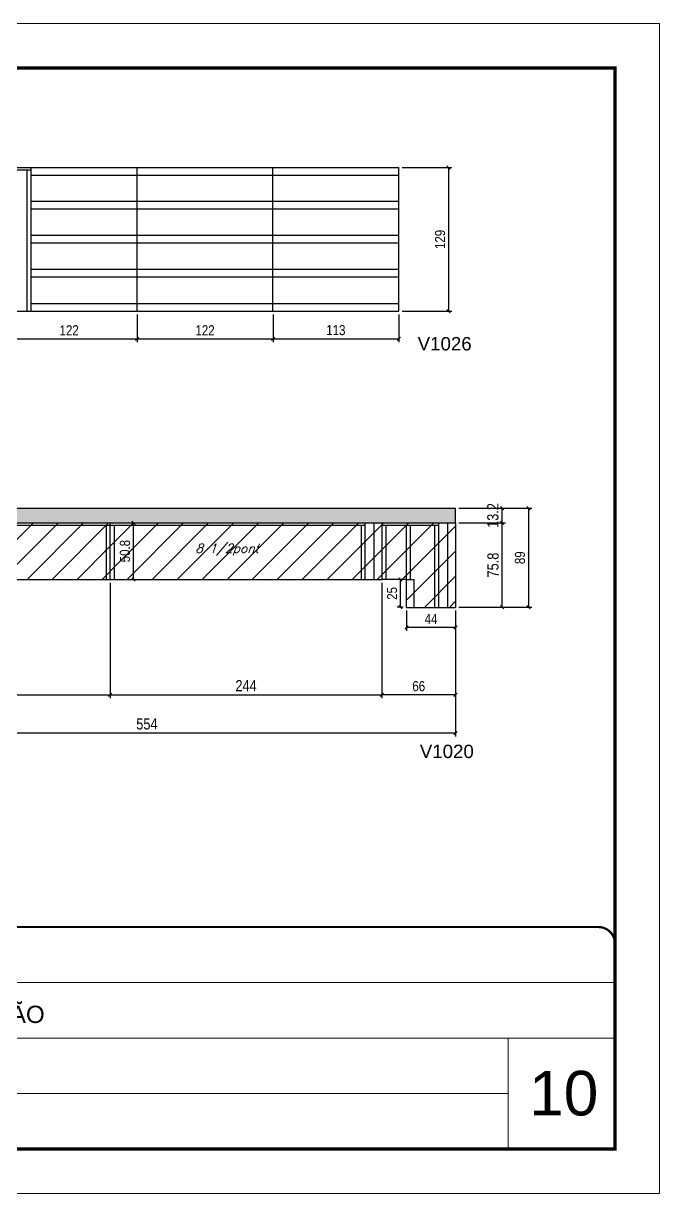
# Model space of a CAD drawing. Extents: x -20960 to -5926, y -2106 to 21915.
# Drawn here: x -9695 to -9123, y 18568 to 19618 of the extents above; entities that cross this region are included whole.
import ezdxf

# ---------------------------------------------------------------- set-up
doc = ezdxf.new("R2010")
doc.units = 0
doc.linetypes.add('CONTINUO', pattern=[0])
doc.linetypes.add('DASHED', pattern=[0.75, 0.5, -0.25])
for name, color, linetype in [('5', 5, 'Continuous'), ('COTA', 241, 'Continuous'), ('Painéis', 200, 'Continuous'), ('Reaproveitamento', 251, 'Continuous'), ('SARR_2.2x7', 40, 'Continuous'), ('SARR_3.5x7', 81, 'Continuous'), ('texto', 7, 'Continuous')]:
    doc.layers.add(name, color=color, linetype=linetype)
for name, color, linetype, lineweight in [('CARIMBO', 255, 'Continuous', 9), ('Folhas', 255, 'Continuous', 9), ('SARRAFO DE PRESSAO', 251, 'DASHED', 9)]:
    doc.layers.add(name, color=color, linetype=linetype, lineweight=lineweight)
doc.styles.add('ARIAL', font='arial.ttf')
doc.styles.add('COTA TECNICA', font='techl___.ttf', dxfattribs={"height": 10})
doc.styles.add('COTA TECNICA-50', font='techl___.ttf', dxfattribs={"height": 9})
doc.styles.add('Romans', font='romans.shx')
doc.styles.get("Standard").update_dxf_attribs({"font": 'arial.ttf'})
doc.dimstyles.new('COTA PAINEL-50', dxfattribs={"dimtxt": 9, "dimasz": 3, "dimexe": 3, "dimexo": 3, "dimgap": 3, "dimtad": 1, "dimdec": 1, "dimzin": 12, "dimdsep": 46, "dimtxsty": 'COTA TECNICA-50', "dimblk1": 'OBLIQUE', "dimblk2": 'OBLIQUE', "dimsah": 1, "dimcen": 0.9, "dimclrd": 4, "dimclre": 4, "dimclrt": 240, "dimadec": 1, "dimazin": 3, "dimtfac": 1, "dimtdec": 1, "dimtmove": 0, "dimatfit": 3, "dimfxl": 1, "dimtolj": 1, "dimtzin": 12, "dimarcsym": 0})
doc.dimstyles.new('PAINEL', dxfattribs={"dimtxt": 10, "dimasz": 3, "dimexe": 3, "dimexo": 3, "dimgap": 3, "dimtad": 1, "dimdec": 1, "dimzin": 12, "dimdsep": 46, "dimtxsty": 'COTA TECNICA', "dimblk1": 'OBLIQUE', "dimblk2": 'OBLIQUE', "dimsah": 1, "dimcen": 0.9, "dimclrd": 4, "dimclre": 4, "dimclrt": 240, "dimadec": 1, "dimazin": 3, "dimtfac": 1, "dimtdec": 1, "dimtmove": 0, "dimatfit": 3, "dimfxl": 1, "dimtolj": 1, "dimtzin": 12, "dimarcsym": 0})
pattern_1 = [(45, (-3214.81, 2.056), (-11.22532, 11.22532), [])]

# ---------------------------------------------------------------- blocks, each defined once
blk = doc.blocks.new('9999999999')
at = {"color": 30, "linetype": 'CONTINUO'}
for p, q in [((98564.6, 34379.6), (99584, 34379.6)), ((98564.6, 34329.8), (99488, 34329.8)), ((99584, 34329.8), (99488, 34329.8)), ((99488, 34329.8), (99488, 34230.2)), ((98564.6, 34280), (99488, 34280))]:
    blk.add_line(p, q, dxfattribs=at)
at = {"color": 30, "linetype": 'CONTINUO', "const_width": 2}
blk.add_lwpolyline([(99584, 34230.2), (99584, 34414.4, 0.414214), (99569, 34429.4), (98229, 34429.4, 0.414214), (98214, 34414.4), (98214, 34245.2, 0.414214), (98229, 34230.2), (99584, 34230.2)], format="xyb", dxfattribs=at)
at = {"layer": 'Folhas'}
blk.add_lwpolyline([(98139, 34190.2), (99624, 34190.2), (99624, 35240.2), (98139, 35240.2)], close=True, dxfattribs=at)
at = {"layer": 'Folhas', "color": 30, "const_width": 3}
blk.add_lwpolyline([(98214, 34230.2), (99584, 34230.2), (99584, 35200.2), (98214, 35200.2)], close=True, dxfattribs=at)
at = {"color": 7, "linetype": 'Continuous', "ltscale": 5, "style": 'ARIAL'}
blk.add_text('HOSPITAL ASSUNÇÃO', height=15.483, dxfattribs=at).set_placement((98837.7, 34343.3))
blk = doc.blocks.new('_Oblique')
at = {"color": 0, "linetype": 'ByBlock', "lineweight": -2}
blk.add_line((-0.5, -0.5), (0.5, 0.5), dxfattribs=at)
blk = doc.blocks.new('*D6578')
at = {"layer": 'COTA', "color": 4, "lineweight": -2, "ltscale": 25, "transparency": 16777216}
for p, q in [((-9860.6, 19116.3), (-9860.6, 19012.9)), ((-9616.6, 19116.3), (-9616.6, 19012.9)), ((-9860.6, 19015.9), (-9616.6, 19015.9))]:
    blk.add_line(p, q, dxfattribs=at)
at = {"layer": 'Defpoints', "color": 0, "ltscale": 25, "transparency": 16777216}
for p in [(-9860.6, 19119.3), (-9616.6, 19119.3), (-9616.6, 19015.9)]:
    blk.add_point(p, dxfattribs=at)
at = {"layer": 'COTA', "color": 4, "lineweight": -2, "ltscale": 25, "transparency": 16777216, "xscale": 3, "yscale": 3, "zscale": 3, "rotation": 180}
blk.add_blockref('_Oblique', (-9860.6, 19015.9), dxfattribs=at)
at = {"layer": 'COTA', "color": 4, "lineweight": -2, "ltscale": 25, "transparency": 16777216, "xscale": 3, "yscale": 3, "zscale": 3}
blk.add_blockref('_Oblique', (-9616.6, 19015.9), dxfattribs=at)
at = {"layer": 'COTA', "color": 240, "ltscale": 25, "transparency": 16777216, "insert": (-9725, 19024), "char_height": 10, "attachment_point": 5, "style": 'COTA TECNICA'}
blk.add_mtext('\\A1;244', dxfattribs=at)
blk = doc.blocks.new('*D6542')
at = {"layer": 'COTA', "color": 4, "lineweight": -2, "ltscale": 25, "transparency": 16777216}
for p, q in [((-9303.7, 19170.1), (-9261.9, 19170.1)), ((-9264.9, 19094.3), (-9264.9, 19170.1)), ((-9303.7, 19094.3), (-9261.9, 19094.3))]:
    blk.add_line(p, q, dxfattribs=at)
at = {"layer": 'Defpoints', "color": 0, "ltscale": 25, "transparency": 16777216}
for p in [(-9306.7, 19170.1), (-9264.9, 19170.1), (-9306.7, 19094.3)]:
    blk.add_point(p, dxfattribs=at)
at = {"layer": 'COTA', "color": 4, "lineweight": -2, "ltscale": 25, "transparency": 16777216, "xscale": 3, "yscale": 3, "zscale": 3}
for p, rotation in [((-9264.9, 19170.1), 90), ((-9264.9, 19094.3), 270)]:
    blk.add_blockref('_Oblique', p, dxfattribs=dict(at, rotation=rotation))
at = {"layer": 'COTA', "color": 240, "ltscale": 25, "transparency": 16777216, "insert": (-9273, 19132.2), "char_height": 10, "attachment_point": 5, "rotation": 90, "style": 'COTA TECNICA'}
blk.add_mtext('\\A1;75.8', dxfattribs=at)
blk = doc.blocks.new('*D6579')
at = {"layer": 'COTA', "color": 4, "lineweight": -2, "ltscale": 25, "transparency": 16777216}
for p, q in [((-9616.7, 19116.3), (-9616.7, 19012.9)), ((-9372.7, 19116.3), (-9372.7, 19012.9)), ((-9616.7, 19015.9), (-9372.7, 19015.9))]:
    blk.add_line(p, q, dxfattribs=at)
at = {"layer": 'Defpoints', "color": 0, "ltscale": 25, "transparency": 16777216}
for p in [(-9616.7, 19119.3), (-9372.7, 19119.3), (-9372.7, 19015.9)]:
    blk.add_point(p, dxfattribs=at)
at = {"layer": 'COTA', "color": 4, "lineweight": -2, "ltscale": 25, "transparency": 16777216, "xscale": 3, "yscale": 3, "zscale": 3, "rotation": 180}
blk.add_blockref('_Oblique', (-9616.7, 19015.9), dxfattribs=at)
at = {"layer": 'COTA', "color": 4, "lineweight": -2, "ltscale": 25, "transparency": 16777216, "xscale": 3, "yscale": 3, "zscale": 3}
blk.add_blockref('_Oblique', (-9372.7, 19015.9), dxfattribs=at)
at = {"layer": 'COTA', "color": 240, "ltscale": 25, "transparency": 16777216, "insert": (-9494.7, 19024), "char_height": 10, "attachment_point": 5, "style": 'COTA TECNICA'}
blk.add_mtext('\\A1;244', dxfattribs=at)
blk = doc.blocks.new('*D6580')
at = {"layer": 'COTA', "color": 4, "lineweight": -2, "ltscale": 25, "transparency": 16777216}
for p, q in [((-9860.6, 19116.3), (-9860.6, 18978.5)), ((-9306.7, 19091.3), (-9306.7, 18978.5)), ((-9306.7, 18981.5), (-9860.6, 18981.5))]:
    blk.add_line(p, q, dxfattribs=at)
at = {"layer": 'Defpoints', "color": 0, "ltscale": 25, "transparency": 16777216}
for p in [(-9860.6, 19119.3), (-9306.7, 19094.3), (-9860.6, 18981.5)]:
    blk.add_point(p, dxfattribs=at)
at = {"layer": 'COTA', "color": 4, "lineweight": -2, "ltscale": 25, "transparency": 16777216, "xscale": 3, "yscale": 3, "zscale": 3, "rotation": 180}
blk.add_blockref('_Oblique', (-9860.6, 18981.5), dxfattribs=at)
at = {"layer": 'COTA', "color": 4, "lineweight": -2, "ltscale": 25, "transparency": 16777216, "xscale": 3, "yscale": 3, "zscale": 3}
blk.add_blockref('_Oblique', (-9306.7, 18981.5), dxfattribs=at)
at = {"layer": 'COTA', "color": 240, "ltscale": 25, "transparency": 16777216, "insert": (-9583.7, 18989.6), "char_height": 10, "attachment_point": 5, "style": 'COTA TECNICA'}
blk.add_mtext('\\A1;554', dxfattribs=at)
blk = doc.blocks.new('*D6543')
at = {"layer": 'COTA', "color": 4, "lineweight": -2, "ltscale": 25, "transparency": 16777216}
for p, q in [((-9303.7, 19183.3), (-9261.9, 19183.3)), ((-9264.9, 19170.1), (-9264.9, 19183.3)), ((-9303.7, 19170.1), (-9261.9, 19170.1))]:
    blk.add_line(p, q, dxfattribs=at)
at = {"layer": 'Defpoints', "color": 0, "ltscale": 25, "transparency": 16777216}
for p in [(-9306.7, 19183.3), (-9264.9, 19183.3), (-9306.7, 19170.1)]:
    blk.add_point(p, dxfattribs=at)
at = {"layer": 'COTA', "color": 4, "lineweight": -2, "ltscale": 25, "transparency": 16777216, "xscale": 3, "yscale": 3, "zscale": 3}
for p, rotation in [((-9264.9, 19183.3), 90), ((-9264.9, 19170.1), 270)]:
    blk.add_blockref('_Oblique', p, dxfattribs=dict(at, rotation=rotation))
at = {"layer": 'COTA', "color": 240, "ltscale": 25, "transparency": 16777216, "insert": (-9273.1, 19176.7), "char_height": 10, "attachment_point": 5, "rotation": 90, "style": 'COTA TECNICA'}
blk.add_mtext('\\A1;13.2', dxfattribs=at)
blk = doc.blocks.new('*D6544')
at = {"layer": 'COTA', "color": 4, "lineweight": -2, "transparency": 16777216}
for p, q in [((-9303.7, 19183.3), (-9238.2, 19183.3)), ((-9241.2, 19183.3), (-9241.2, 19094.3)), ((-9303.7, 19094.3), (-9238.2, 19094.3))]:
    blk.add_line(p, q, dxfattribs=at)
at = {"layer": 'Defpoints', "color": 0, "transparency": 16777216}
for p in [(-9306.7, 19183.3), (-9306.7, 19094.3), (-9241.2, 19094.3)]:
    blk.add_point(p, dxfattribs=at)
at = {"layer": 'COTA', "color": 4, "lineweight": -2, "transparency": 16777216, "xscale": 3, "yscale": 3, "zscale": 3}
for p, rotation in [((-9241.2, 19183.3), 90), ((-9241.2, 19094.3), 270)]:
    blk.add_blockref('_Oblique', p, dxfattribs=dict(at, rotation=rotation))
at = {"layer": 'COTA', "color": 240, "transparency": 16777216, "insert": (-9248.8, 19138.8), "char_height": 9, "attachment_point": 5, "rotation": 90, "style": 'COTA TECNICA-50'}
blk.add_mtext('\\A1;89', dxfattribs=at)
blk = doc.blocks.new('*D6545')
at = {"layer": 'COTA', "color": 4, "lineweight": -2, "transparency": 16777216}
for p, q in [((-9350.7, 19091.3), (-9350.7, 19073.2)), ((-9306.7, 19091.3), (-9306.7, 19073.2)), ((-9306.7, 19076.2), (-9350.7, 19076.2))]:
    blk.add_line(p, q, dxfattribs=at)
at = {"layer": 'Defpoints', "color": 0, "transparency": 16777216}
for p in [(-9350.7, 19094.3), (-9306.7, 19094.3), (-9350.7, 19076.2)]:
    blk.add_point(p, dxfattribs=at)
at = {"layer": 'COTA', "color": 4, "lineweight": -2, "transparency": 16777216, "xscale": 3, "yscale": 3, "zscale": 3, "rotation": 180}
blk.add_blockref('_Oblique', (-9350.7, 19076.2), dxfattribs=at)
at = {"layer": 'COTA', "color": 4, "lineweight": -2, "transparency": 16777216, "xscale": 3, "yscale": 3, "zscale": 3}
blk.add_blockref('_Oblique', (-9306.7, 19076.2), dxfattribs=at)
at = {"layer": 'COTA', "color": 240, "transparency": 16777216, "insert": (-9328.7, 19083.8), "char_height": 9, "attachment_point": 5, "style": 'COTA TECNICA-50'}
blk.add_mtext('\\A1;44', dxfattribs=at)
blk = doc.blocks.new('*D6546')
at = {"layer": 'COTA', "color": 4, "lineweight": -2, "transparency": 16777216}
for p, q in [((-9372.7, 19116.3), (-9372.7, 19012.9)), ((-9306.7, 19091.3), (-9306.7, 19012.9)), ((-9306.7, 19015.9), (-9372.7, 19015.9))]:
    blk.add_line(p, q, dxfattribs=at)
at = {"layer": 'Defpoints', "color": 0, "transparency": 16777216}
for p in [(-9372.7, 19119.3), (-9306.7, 19094.3), (-9372.7, 19015.9)]:
    blk.add_point(p, dxfattribs=at)
at = {"layer": 'COTA', "color": 4, "lineweight": -2, "transparency": 16777216, "xscale": 3, "yscale": 3, "zscale": 3, "rotation": 180}
blk.add_blockref('_Oblique', (-9372.7, 19015.9), dxfattribs=at)
at = {"layer": 'COTA', "color": 4, "lineweight": -2, "transparency": 16777216, "xscale": 3, "yscale": 3, "zscale": 3}
blk.add_blockref('_Oblique', (-9306.7, 19015.9), dxfattribs=at)
at = {"layer": 'COTA', "color": 240, "transparency": 16777216, "insert": (-9339.7, 19023.5), "char_height": 9, "attachment_point": 5, "style": 'COTA TECNICA-50'}
blk.add_mtext('\\A1;66', dxfattribs=at)
blk = doc.blocks.new('*D6585')
at = {"layer": 'COTA', "color": 4, "lineweight": -2, "transparency": 16777216}
for p, q in [((-9613.7, 19170.1), (-9592.8, 19170.1)), ((-9595.8, 19119.3), (-9595.8, 19170.1)), ((-9613.7, 19119.3), (-9592.8, 19119.3))]:
    blk.add_line(p, q, dxfattribs=at)
at = {"layer": 'Defpoints', "color": 0, "transparency": 16777216}
for p in [(-9616.7, 19170.1), (-9595.8, 19170.1), (-9616.7, 19119.3)]:
    blk.add_point(p, dxfattribs=at)
at = {"layer": 'COTA', "color": 4, "lineweight": -2, "transparency": 16777216, "xscale": 3, "yscale": 3, "zscale": 3}
for p, rotation in [((-9595.8, 19170.1), 90), ((-9595.8, 19119.3), 270)]:
    blk.add_blockref('_Oblique', p, dxfattribs=dict(at, rotation=rotation))
at = {"layer": 'COTA', "color": 240, "transparency": 16777216, "insert": (-9603.4, 19144.7), "char_height": 9, "attachment_point": 5, "rotation": 90, "style": 'COTA TECNICA-50'}
blk.add_mtext('\\A1;50.8', dxfattribs=at)
blk = doc.blocks.new('*D6587')
at = {"layer": 'COTA', "color": 4, "lineweight": -2, "transparency": 16777216}
for p, q in [((-9353.7, 19119.3), (-9359, 19119.3)), ((-9356, 19094.3), (-9356, 19119.3)), ((-9353.7, 19094.3), (-9359, 19094.3))]:
    blk.add_line(p, q, dxfattribs=at)
at = {"layer": 'Defpoints', "color": 0, "transparency": 16777216}
for p in [(-9356, 19119.3), (-9350.7, 19119.3), (-9350.7, 19094.3)]:
    blk.add_point(p, dxfattribs=at)
at = {"layer": 'COTA', "color": 4, "lineweight": -2, "transparency": 16777216, "xscale": 3, "yscale": 3, "zscale": 3}
for p, rotation in [((-9356, 19119.3), 90), ((-9356, 19094.3), 270)]:
    blk.add_blockref('_Oblique', p, dxfattribs=dict(at, rotation=rotation))
at = {"layer": 'COTA', "color": 240, "transparency": 16777216, "insert": (-9363.6, 19106.8), "char_height": 9, "attachment_point": 5, "rotation": 90, "style": 'COTA TECNICA-50'}
blk.add_mtext('\\A1;25', dxfattribs=at)
blk = doc.blocks.new('*D6539')
at = {"layer": 'COTA', "color": 4, "lineweight": -2, "transparency": 16777216}
for p, q in [((-9354.6, 19488.9), (-9309.9, 19488.9)), ((-9312.9, 19488.9), (-9312.9, 19359.9)), ((-9354.6, 19359.9), (-9309.9, 19359.9))]:
    blk.add_line(p, q, dxfattribs=at)
at = {"layer": 'Defpoints', "color": 0, "transparency": 16777216}
for p in [(-9357.6, 19488.9), (-9357.6, 19359.9), (-9312.9, 19359.9)]:
    blk.add_point(p, dxfattribs=at)
at = {"layer": 'COTA', "color": 4, "lineweight": -2, "transparency": 16777216, "xscale": 3, "yscale": 3, "zscale": 3}
for p, rotation in [((-9312.9, 19488.9), 90), ((-9312.9, 19359.9), 270)]:
    blk.add_blockref('_Oblique', p, dxfattribs=dict(at, rotation=rotation))
at = {"layer": 'COTA', "color": 240, "transparency": 16777216, "insert": (-9320.5, 19424.4), "char_height": 9, "attachment_point": 5, "rotation": 90, "style": 'COTA TECNICA-50'}
blk.add_mtext('\\A1;129', dxfattribs=at)
blk = doc.blocks.new('*D6540')
at = {"layer": 'COTA', "color": 4, "lineweight": -2, "transparency": 16777216}
for p, q in [((-9592.5, 19356.9), (-9592.5, 19332.3)), ((-9470.5, 19356.9), (-9470.5, 19332.3)), ((-9592.5, 19335.3), (-9470.5, 19335.3))]:
    blk.add_line(p, q, dxfattribs=at)
at = {"layer": 'Defpoints', "color": 0, "transparency": 16777216}
for p in [(-9592.5, 19359.9), (-9470.5, 19359.9), (-9470.5, 19335.3)]:
    blk.add_point(p, dxfattribs=at)
at = {"layer": 'COTA', "color": 4, "lineweight": -2, "transparency": 16777216, "xscale": 3, "yscale": 3, "zscale": 3, "rotation": 180}
blk.add_blockref('_Oblique', (-9592.5, 19335.3), dxfattribs=at)
at = {"layer": 'COTA', "color": 4, "lineweight": -2, "transparency": 16777216, "xscale": 3, "yscale": 3, "zscale": 3}
blk.add_blockref('_Oblique', (-9470.5, 19335.3), dxfattribs=at)
at = {"layer": 'COTA', "color": 240, "transparency": 16777216, "insert": (-9531.5, 19342.9), "char_height": 9, "attachment_point": 5, "style": 'COTA TECNICA-50'}
blk.add_mtext('\\A1;122', dxfattribs=at)
blk = doc.blocks.new('*D6570')
at = {"layer": 'COTA', "color": 4, "lineweight": -2, "transparency": 16777216}
for p, q in [((-9470.5, 19356.9), (-9470.5, 19332.3)), ((-9357.6, 19356.9), (-9357.6, 19332.3)), ((-9470.5, 19335.3), (-9357.6, 19335.3))]:
    blk.add_line(p, q, dxfattribs=at)
at = {"layer": 'Defpoints', "color": 0, "transparency": 16777216}
for p in [(-9470.5, 19359.9), (-9357.6, 19359.9), (-9357.6, 19335.3)]:
    blk.add_point(p, dxfattribs=at)
at = {"layer": 'COTA', "color": 4, "lineweight": -2, "transparency": 16777216, "xscale": 3, "yscale": 3, "zscale": 3, "rotation": 180}
blk.add_blockref('_Oblique', (-9470.5, 19335.3), dxfattribs=at)
at = {"layer": 'COTA', "color": 4, "lineweight": -2, "transparency": 16777216, "xscale": 3, "yscale": 3, "zscale": 3}
blk.add_blockref('_Oblique', (-9357.6, 19335.3), dxfattribs=at)
at = {"layer": 'COTA', "color": 240, "transparency": 16777216, "insert": (-9414.1, 19343), "char_height": 9, "attachment_point": 5, "style": 'COTA TECNICA-50'}
blk.add_mtext('\\A1;113', dxfattribs=at)
blk = doc.blocks.new('*D6559')
at = {"layer": 'COTA', "color": 4, "lineweight": -2, "transparency": 16777216}
for p, q in [((-9714.5, 19356.9), (-9714.5, 19332.3)), ((-9592.5, 19356.9), (-9592.5, 19332.3)), ((-9714.5, 19335.3), (-9592.5, 19335.3))]:
    blk.add_line(p, q, dxfattribs=at)
at = {"layer": 'Defpoints', "color": 0, "transparency": 16777216}
for p in [(-9714.5, 19359.9), (-9592.5, 19359.9), (-9592.5, 19335.3)]:
    blk.add_point(p, dxfattribs=at)
at = {"layer": 'COTA', "color": 4, "lineweight": -2, "transparency": 16777216, "xscale": 3, "yscale": 3, "zscale": 3, "rotation": 180}
blk.add_blockref('_Oblique', (-9714.5, 19335.3), dxfattribs=at)
at = {"layer": 'COTA', "color": 4, "lineweight": -2, "transparency": 16777216, "xscale": 3, "yscale": 3, "zscale": 3}
blk.add_blockref('_Oblique', (-9592.5, 19335.3), dxfattribs=at)
at = {"layer": 'COTA', "color": 240, "transparency": 16777216, "insert": (-9653.5, 19342.9), "char_height": 9, "attachment_point": 5, "style": 'COTA TECNICA-50'}
blk.add_mtext('\\A1;122', dxfattribs=at)

msp = doc.modelspace()

# ---------------------------------------------------------------- hatches: boundary and pattern name
at = {"layer": 'COTA', "linetype": 'ByBlock'}
h = msp.add_hatch(dxfattribs=at)
h.set_pattern_fill('AR-CONC', color=256, scale=0.03)
h.set_pattern_definition([(50, (-1629.8096, 2.0563), (5.4655401, -0.4781726), [0.5715, -6.2865]), (355, (-1629.8096, 2.0563), (-1.0573026, 5.7317054), [0.4572, -5.0292175]), (100.451445, (-1629.354, 2.0165), (4.4082374, 5.2535326), [0.4857003, -5.3427073]), (46.1842, (-1629.8096, 3.5803), (8.1323712, -1.2612698), [0.85725, -9.42975]), (96.635558, (-1629.132, 3.475), (7.122124, 7.4227837), [0.7285507, -8.0140682]), (351.18415, (-1629.81, 3.58), (7.122124, 7.4227837), [0.685799, -7.543792]), (21, (-1629.0476, 3.1993), (4.5484317, -3.0679559), [0.5715, -6.2865]), (326, (-1629.0476, 3.1993), (1.8540609, 5.525639), [0.4572, -5.0292]), (71.451445, (-1628.6686, 2.9437), (6.4024926, 2.457683), [0.4857003, -5.3426981]), (37.5, (-1629.8096, 2.0563), (0.0926581, 2.53665117), [0, -4.96824, 0, -5.1054, 0, -5.04825]), (7.5, (-1629.8096, 2.0563), (2.00458988, 3.00541724), [0, -2.91084, 0, -4.85394, 0, -1.92405]), (327.5, (-1631.5089, 2.0563), (4.06771786, -0.17186232), [0, -1.905, 0, -5.9436, 0, -7.8867]), (317.5, (-1632.271, 2.0563), (4.44387544, 0.76279473), [0, -2.4765, 0, -3.94716, 0, -5.6007])])
h.paths.add_polyline_path([(-9372.67, 19170.08), (-9306.67, 19170.08), (-9306.67, 19183.28), (-9860.65, 19183.28), (-9860.65, 19170.08)])
at = {"layer": 'Reaproveitamento', "transparency": 33554684}
h = msp.add_hatch(dxfattribs=at)
h.set_pattern_fill('ANSI31', color=256, scale=5)
h.set_pattern_definition(pattern_1)
h.paths.add_polyline_path([(-9616.67, 19119.28), (-9616.67, 19170.08), (-9860.65, 19170.08), (-9860.65, 19119.28)])
h = msp.add_hatch(dxfattribs=at)
h.set_pattern_fill('ANSI31', color=256, scale=5)
h.set_pattern_definition(pattern_1)
h.paths.add_polyline_path([(-9616.65, 19170.08), (-9616.65, 19119.28), (-9372.67, 19119.28), (-9372.67, 19170.08)])
h = msp.add_hatch(dxfattribs=at)
h.set_pattern_fill('ANSI31', color=256, scale=5)
h.set_pattern_definition(pattern_1)
h.paths.add_polyline_path([(-9372.67, 19170.08), (-9372.67, 19119.28), (-9350.67, 19119.28), (-9350.67, 19094.28), (-9306.67, 19094.28), (-9306.67, 19170.08)])

# ---------------------------------------------------------------- linework, layer by layer
at = {"layer": 'COTA', "linetype": 'ByBlock'}
for p in [(-9860.65, 19183.28), (-9306.67, 19170.08)]:
    msp.add_line(p, (-9306.67, 19183.28), dxfattribs=at)
at = {"layer": 'Painéis'}
for p, q in [((-9714.54, 19488.94), (-9357.58, 19488.94)), ((-9714.54, 19359.94), (-9357.58, 19359.94)), ((-9860.65, 19170.08), (-9372.67, 19170.08)), ((-9372.67, 19119.28), (-9372.67, 19170.08)), ((-9372.67, 19170.08), (-9306.67, 19170.08)), ((-9306.67, 19170.08), (-9306.67, 19094.28)), ((-9860.65, 19119.28), (-9372.67, 19119.28)), ((-9350.67, 19119.28), (-9372.67, 19119.28)), ((-9350.67, 19094.28), (-9350.67, 19119.28)), ((-9350.67, 19094.28), (-9306.67, 19094.28))]:
    msp.add_line(p, q, dxfattribs=at)
at = {"layer": 'Painéis', "ltscale": 25}
for p, q in [((-9592.54, 19359.94), (-9592.54, 19488.94)), ((-9470.54, 19359.94), (-9470.54, 19488.94)), ((-9357.58, 19359.94), (-9357.58, 19488.94)), ((-9616.67, 19119.28), (-9616.67, 19170.08)), ((-9616.65, 19119.28), (-9616.65, 19170.08)), ((-9372.67, 19119.28), (-9372.67, 19170.08))]:
    msp.add_line(p, q, dxfattribs=at)
at = {"layer": 'SARR_2.2x7', "linetype": 'Continuous'}
for p, q in [((-9714.54, 19486.74), (-9687.56, 19486.74)), ((-9687.56, 19481.94), (-9592.54, 19481.94)), ((-9592.56, 19481.94), (-9470.54, 19481.94)), ((-9470.56, 19481.94), (-9357.54, 19481.94)), ((-9592.54, 19458.44), (-9687.54, 19458.44)), ((-9470.54, 19458.44), (-9592.54, 19458.44)), ((-9357.54, 19458.44), (-9470.54, 19458.44)), ((-9592.54, 19451.44), (-9687.54, 19451.44)), ((-9470.54, 19451.44), (-9592.54, 19451.44)), ((-9357.54, 19451.44), (-9470.54, 19451.44)), ((-9592.54, 19427.94), (-9687.54, 19427.94)), ((-9470.54, 19427.94), (-9592.54, 19427.94)), ((-9357.54, 19427.94), (-9470.54, 19427.94)), ((-9592.54, 19420.94), (-9687.54, 19420.94)), ((-9470.54, 19420.94), (-9592.54, 19420.94)), ((-9357.54, 19420.94), (-9470.54, 19420.94)), ((-9592.54, 19397.44), (-9687.54, 19397.44)), ((-9470.54, 19397.44), (-9592.54, 19397.44)), ((-9357.54, 19397.44), (-9470.54, 19397.44)), ((-9592.54, 19390.44), (-9687.54, 19390.44)), ((-9470.54, 19390.44), (-9592.54, 19390.44)), ((-9357.54, 19390.44), (-9470.54, 19390.44)), ((-9687.54, 19366.94), (-9592.54, 19366.94)), ((-9592.54, 19366.94), (-9470.54, 19366.94)), ((-9470.54, 19366.94), (-9357.54, 19366.94)), ((-9845.65, 19167.88), (-9616.65, 19167.88)), ((-9616.67, 19167.88), (-9387.67, 19167.88)), ((-9379.67, 19119.28), (-9379.67, 19170.08)), ((-9372.67, 19167.88), (-9321.67, 19167.88)), ((-9313.67, 19094.28), (-9313.67, 19170.08)), ((-9350.67, 19119.28), (-9343.67, 19119.28)), ((-9343.67, 19094.28), (-9343.67, 19119.28))]:
    msp.add_line(p, q, dxfattribs=at)
at = {"layer": 'SARR_3.5x7'}
for p, q in [((-9687.56, 19359.94), (-9687.56, 19488.94)), ((-9691.06, 19359.94), (-9691.06, 19486.74)), ((-9620.15, 19167.88), (-9620.15, 19119.28)), ((-9613.14, 19167.88), (-9613.14, 19119.28)), ((-9391.17, 19119.28), (-9391.17, 19167.88)), ((-9387.67, 19119.28), (-9387.67, 19170.08)), ((-9369.17, 19167.88), (-9369.17, 19119.28)), ((-9350.67, 19119.28), (-9350.67, 19167.88)), ((-9347.17, 19119.28), (-9347.17, 19167.88)), ((-9325.17, 19094.28), (-9325.17, 19167.88)), ((-9321.67, 19094.28), (-9321.67, 19170.08))]:
    msp.add_line(p, q, dxfattribs=at)

# ---------------------------------------------------------------- block references
at = {"layer": 'SARRAFO DE PRESSAO', "color": 6, "linetype": 'ByBlock'}
msp.add_blockref('9999999999', (-108747.48, -15621.96), dxfattribs=at)

# ---------------------------------------------------------------- texts
at = {"layer": '5', "linetype": 'Continuous'}
for s, p in [('V1026', (-9340.65, 19324.83)), ('V1020', (-9338.73, 18959.03))]:
    msp.add_text(s, height=12, rotation=0.00004, dxfattribs=at).set_placement(p)
at = {"layer": 'CARIMBO', "style": 'ARIAL'}
msp.add_text('10', height=40, dxfattribs=at).set_placement((-9240.64, 18638.38))
at = {"layer": 'texto', "color": 2, "insert": (-9511.68, 19145.99), "char_height": 8, "attachment_point": 5, "style": 'Romans'}
msp.add_mtext('{\\Q19;\\C256;8 1/2pont}', dxfattribs=at)

# ---------------------------------------------------------------- dimensions: what is measured, and where the dimension line sits
at = {"layer": 'COTA'}
for base, p1, p2, picture, middle in [((-9312.89, 19359.94), (-9357.58, 19488.94), (-9357.58, 19359.94), '*D6539', (-9320.47, 19424.44)), ((-9241.2, 19094.28), (-9306.67, 19183.28), (-9306.67, 19094.28), '*D6544', (-9248.79, 19138.78)), ((-9595.83, 19170.08), (-9616.67, 19119.28), (-9616.67, 19170.08), '*D6585', (-9603.45, 19144.68)), ((-9355.97, 19119.28), (-9350.67, 19094.28), (-9350.67, 19119.28), '*D6587', (-9363.57, 19106.78))]:
    dim = msp.add_linear_dim(base=base, p1=p1, p2=p2, angle=90, dimstyle='COTA PAINEL-50', dxfattribs=at)
    dim.commit()
    dim.dimension.update_dxf_attribs({"geometry": picture, "text_midpoint": middle})
for base, p1, p2, picture, middle in [((-9592.54, 19335.34), (-9714.54, 19359.94), (-9592.54, 19359.94), '*D6559', (-9653.54, 19342.89)), ((-9357.58, 19335.34), (-9470.54, 19359.94), (-9357.58, 19359.94), '*D6570', (-9414.06, 19343.03)), ((-9372.67, 19015.94), (-9306.67, 19094.28), (-9372.67, 19119.28), '*D6546', (-9339.67, 19023.53)), ((-9350.67, 19076.23), (-9306.67, 19094.28), (-9350.67, 19094.28), '*D6545', (-9328.67, 19083.8))]:
    dim = msp.add_linear_dim(base=base, p1=p1, p2=p2, dimstyle='COTA PAINEL-50', dxfattribs=at)
    dim.commit()
    dim.dimension.update_dxf_attribs({"geometry": picture, "text_midpoint": middle})
dim = msp.add_linear_dim(base=(-9470.54, 19335.34), p1=(-9592.54, 19359.94), p2=(-9470.54, 19359.94), dimstyle='COTA PAINEL-50', override={"dimtmove": 1}, dxfattribs=at)
dim.commit()
dim.dimension.update_dxf_attribs({"geometry": '*D6540', "text_midpoint": (-9531.54, 19342.89)})
at = {"layer": 'COTA', "ltscale": 25}
for base, p1, p2, picture, middle in [((-9264.87, 19183.28), (-9306.67, 19170.08), (-9306.67, 19183.28), '*D6543', (-9264.87, 19176.68)), ((-9264.87, 19170.08), (-9306.67, 19094.28), (-9306.67, 19170.08), '*D6542', (-9264.87, 19132.18))]:
    dim = msp.add_linear_dim(base=base, p1=p1, p2=p2, angle=90, dimstyle='PAINEL', dxfattribs=at)
    dim.commit()
    dim.dimension.update_dxf_attribs({"geometry": picture, "text_midpoint": middle, "dimtype": 160})
dim = msp.add_linear_dim(base=(-9616.65, 19015.94), p1=(-9860.65, 19119.28), p2=(-9616.65, 19119.28), dimstyle='PAINEL', dxfattribs=at)
dim.commit()
dim.dimension.update_dxf_attribs({"geometry": '*D6578', "text_midpoint": (-9725.05, 19015.94), "dimtype": 160})
for base, p1, p2, picture, middle in [((-9860.65, 18981.53), (-9306.67, 19094.28), (-9860.65, 19119.28), '*D6580', (-9583.66, 18989.64)), ((-9372.67, 19015.94), (-9616.67, 19119.28), (-9372.67, 19119.28), '*D6579', (-9494.67, 19024.01))]:
    dim = msp.add_linear_dim(base=base, p1=p1, p2=p2, dimstyle='PAINEL', dxfattribs=at)
    dim.commit()
    dim.dimension.update_dxf_attribs({"geometry": picture, "text_midpoint": middle})

doc.saveas('drawing.dxf')
